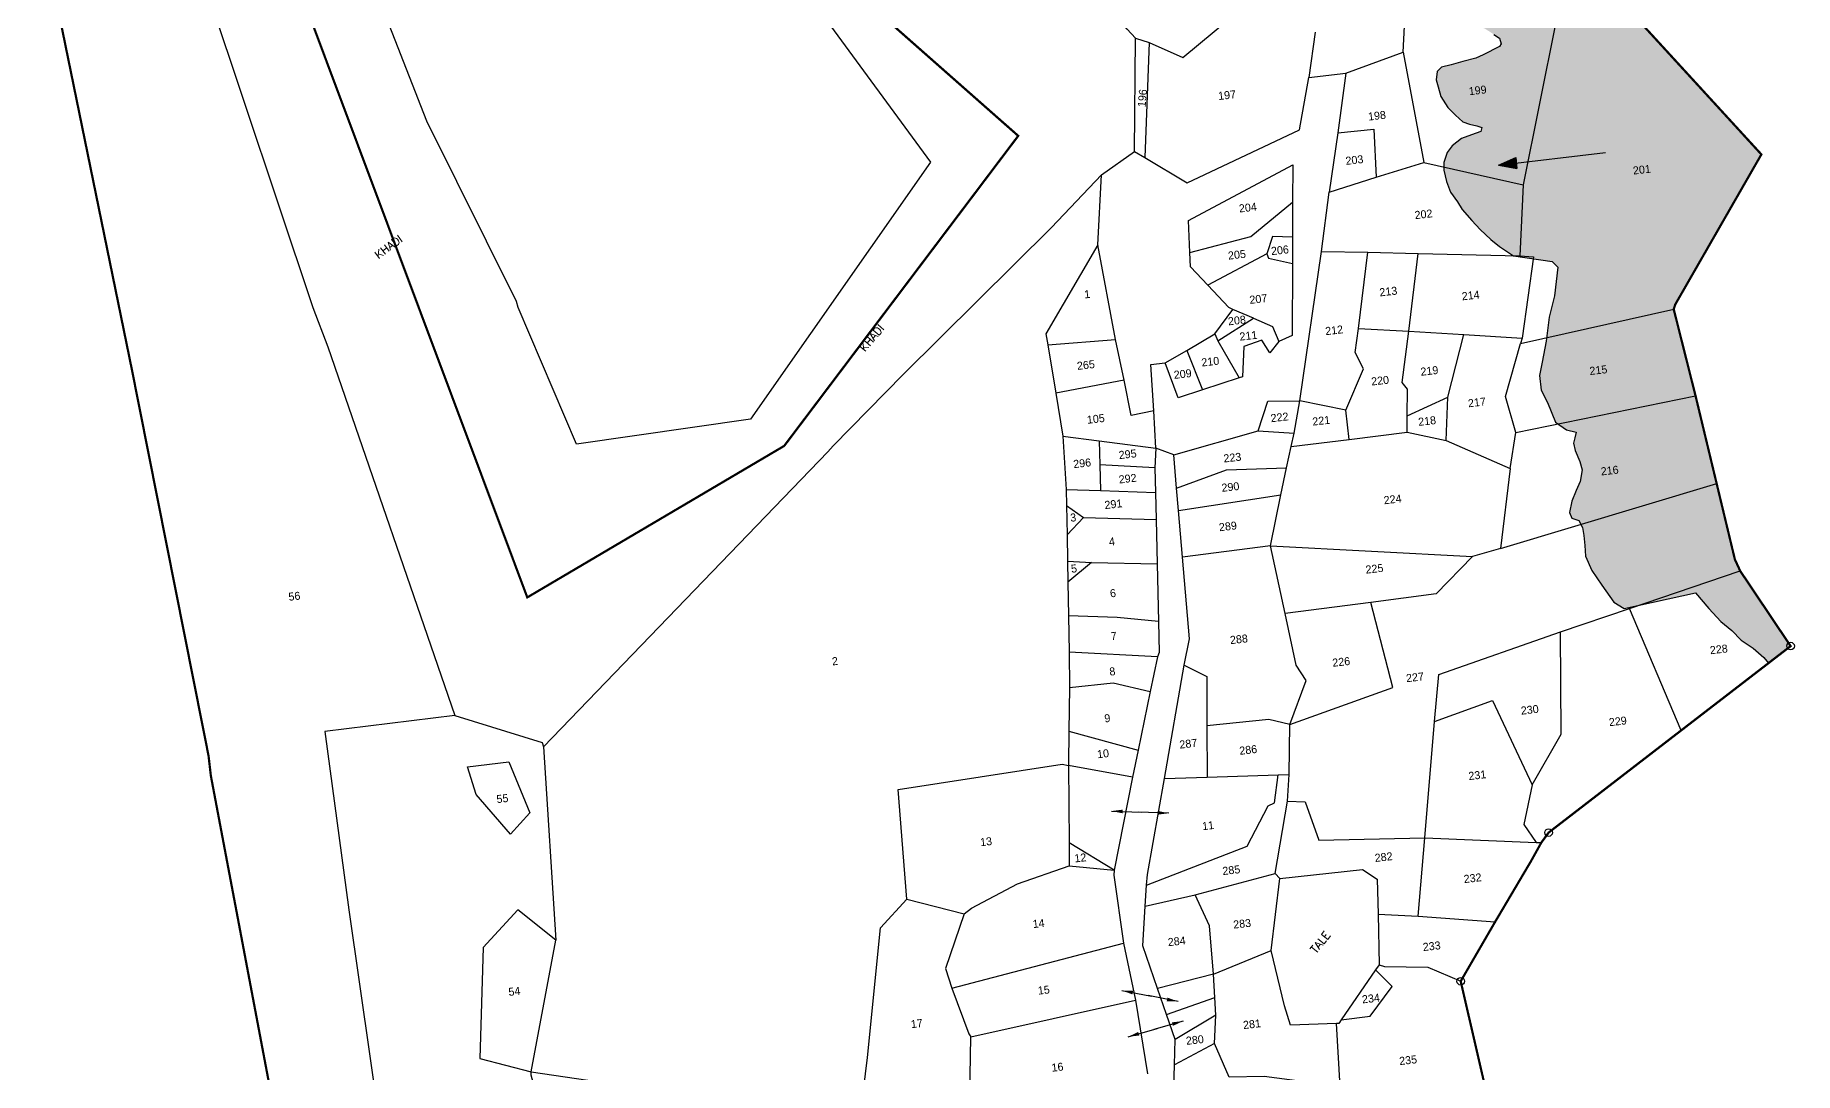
# Model space of a CAD drawing. Header units: metres. Extents: x 288003 to 289095, y 1998718 to 2001191.
# Drawn here: x 288053 to 289052, y 1999406 to 1999995 of the extents above; entities that cross this region are included whole.
import ezdxf
from ezdxf.enums import TextEntityAlignment as Align

# ---------------------------------------------------------------- set-up
doc = ezdxf.new("R2010")
doc.units = ezdxf.units.M
doc.header["$MEASUREMENT"] = 0
doc.linetypes.add('DASHDOT', pattern=[1, 0.5, -0.25, 0, -0.25])
for name, color, linetype in [('OFF', 1, 'Continuous'), ('POLY_HATCH', 12, 'Continuous'), ('POLY_PARCEL', 6, 'Continuous'), ('POLY_ROAD', 30, 'Continuous'), ('POLY_WATER', 4, 'Continuous'), ('SYM_ARROW', 1, 'Continuous'), ('SYM_STONE', 1, 'Continuous'), ('TEXT_MAPIN', 7, 'Continuous'), ('TEXT_PARCEL', 7, 'Continuous'), ('V_BOUND_LINE', 7, 'Continuous'), ('V_BOUND_STREAM_LINE', 7, 'DASHDOT')]:
    doc.layers.add(name, color=color, linetype=linetype)
doc.styles.get("Standard").update_dxf_attribs({"font": 'simplex.shx'})
doc.styles.add('TEXT_MAP', font='')
doc.styles.get('TEXT_MAP').set_extended_font_data('Kruti Dev 050')
doc.dimstyles.get("Standard").update_dxf_attribs({"dimtxt": 0.18, "dimasz": 0.18, "dimexe": 0.18, "dimexo": 0.0625, "dimgap": 0.09, "dimtad": 0, "dimtih": 1, "dimtoh": 1, "dimdec": 4, "dimzin": 0, "dimdsep": 46, "dimtxsty": 'Standard', "dimcen": 0.09, "dimadec": 0, "dimazin": 0, "dimtfac": 1, "dimtdec": 4, "dimtofl": 0, "dimtmove": 0, "dimatfit": 3, "dimfxl": 1, "dimtolj": 1, "dimtzin": 0, "dimarcsym": 0})
pattern_1 = [(6.39302, (287544.376, 1998327.5496), (2.78166, 3.483655), [3.15226, -3.15226]), (96.39302, (287547.5086, 1998327.9006), (-3.483655, 2.78166), [3.15226, -3.15226])]

# ---------------------------------------------------------------- blocks, each defined once
blk = doc.blocks.new('STONE')
blk.add_circle((0, 0), 0.851)
blk = doc.blocks.new('ARROWASPECT')
h = blk.add_hatch(color=256)
h.paths.add_polyline_path([(2.85, -2.85), (3.72, -1.98), (0, 0)])
h.paths.add_polyline_path([(0, 0), (1.98, -3.72), (2.85, -2.85)])
for points in [[(0, 0), (17.15, -17.15)], [(0, 0), (1.98, -3.72)], [(0, 0), (3.72, -1.98)], [(3.72, -1.98), (1.98, -3.72)]]:
    blk.add_lwpolyline(points)
blk = doc.blocks.new('TEXTDOUBLEARROW')
for points in [[(-6.63, 0.01), (0.2, 0.01)], [(6.25, 0.01), (-0.58, 0.01)]]:
    blk.add_leader(points, dimstyle='Standard', override={"dimtxt": 2.5, "dimasz": 2.5, "dimexe": 1.25, "dimexo": 0.625, "dimgap": 0.625, "dimtad": 1, "dimtih": 0, "dimtoh": 0, "dimzin": 8, "dimcen": 2.5, "dimtofl": 1})

msp = doc.modelspace()

# ---------------------------------------------------------------- hatches: boundary and pattern name
at = {"layer": 'POLY_HATCH'}
h = msp.add_hatch(dxfattribs=at)
h.set_pattern_fill('ZIGZAG', color=256, scale=25.218079, angle=6.39302, style=0)
h.set_pattern_definition(pattern_1)
h.paths.add_polyline_path([(288961.11, 2000005.82), (288913.74, 2000056.47), (288862.17, 2000149.48), (288865.04, 2000137.81), (288866.03, 2000131.38), (288867.05, 2000122.23), (288866.94, 2000113.5), (288864.68, 2000104.52), (288860.13, 2000098.84), (288856.75, 2000094.92), (288853.38, 2000091), (288851.71, 2000086.45), (288852.19, 2000079.69), (288853.28, 2000070), (288855.5, 2000059.89), (288855.3, 2000049.52), (288856.48, 2000036.57), (288856.57, 2000033.31), (288856.79, 2000024.07), (288856.85, 2000018.62), (288857.6, 2000011.89), (288859.34, 2000008.55), (288862.65, 2000005.71), (288866.79, 2000002.91), (288875.95, 1999999.03), (288880.95, 1999995.77), (288884.18, 1999993.68), (288885.32, 1999989.66), (288874.88, 1999984.19), (288870.72, 1999982.36), (288863.31, 1999980.44), (288856.69, 1999978.61), (288851.13, 1999977.17), (288848.68, 1999974.72), (288848.11, 1999970.02), (288849.37, 1999966.07), (288850.81, 1999960.51), (288854.77, 1999954.41), (288859.08, 1999949.99), (288863.33, 1999946.11), (288867.02, 1999944.89), (288871.21, 1999943.99), (288874.05, 1999942.95), (288873.48, 1999940.7), (288868.25, 1999938.76), (288862.48, 1999936.75), (288857.21, 1999932.61), (288854.37, 1999928.75), (288852.55, 1999923.1), (288852.5, 1999918.73), (288854.03, 1999912.36), (288856.34, 1999906.35), (288860.23, 1999900.8), (288861.94, 1999898.02), (289012.03, 1999891.76), (289032.65, 1999927.7)])
h = msp.add_hatch(dxfattribs=at)
h.set_pattern_fill('ZIGZAG', color=256, scale=25.218079, angle=6.39302, style=0)
h.set_pattern_definition(pattern_1)
h.paths.add_polyline_path([(289007.29, 1999740.84), (288995.33, 1999790.61), (288982.92, 1999839.88), (288983.77, 1999842.49), (289012.03, 1999891.76), (288861.94, 1999898.02), (288862.9, 1999896.46), (288868.5, 1999890.28), (288873.17, 1999885.08), (288879.25, 1999879.49), (288884.07, 1999875.4), (288892.02, 1999870.12), (288913.93, 1999866.85), (288917.28, 1999863.68), (288916.27, 1999855.66), (288915.29, 1999847.38), (288912.28, 1999835.32), (288910.53, 1999821.77), (288908.32, 1999809.81), (288906.71, 1999802.27), (288907.65, 1999793.93), (288911.42, 1999786.99), (288915.95, 1999775.78), (288922.18, 1999771.3), (288927.51, 1999769.99), (288926.76, 1999766.91), (288926.02, 1999763.83), (288927.04, 1999759.58), (288929.63, 1999753.45), (288930.98, 1999748.7), (288929.82, 1999742.03), (288927.67, 1999736.88), (288925.08, 1999730.87), (288923.88, 1999724.47), (288925.05, 1999721.33), (288929.03, 1999719.87), (288931.1, 1999716.01), (288931.88, 1999711.46), (288932.52, 1999705.81), (288932.94, 1999699.59), (288936.57, 1999691.55), (288942.14, 1999683.18), (288948.94, 1999673.59), (288954.81, 1999669.89), (288995.31, 1999678.88), (289002.86, 1999669.92), (289009.69, 1999662.51), (289015.97, 1999657.49), (289021.21, 1999652.08), (289028.01, 1999647.39), (289034.06, 1999642.07), (289036.6, 1999638.89), (289049.24, 1999648.64), (289020.64, 1999691.3), (289017.63, 1999697.82)])

# ---------------------------------------------------------------- linework, layer by layer
at = {"layer": 'OFF'}
msp.add_lwpolyline([(288699.31, 1999757.2), (288689.2, 1999761.07)], dxfattribs=at)
at = {"layer": 'POLY_HATCH'}
msp.add_lwpolyline([(288880.95, 1999995.77), (288884.18, 1999993.68), (288885.08, 1999990.51), (288884.15, 1999989.05), (288874.88, 1999984.19), (288870.72, 1999982.36), (288863.31, 1999980.44), (288856.69, 1999978.61), (288851.13, 1999977.17), (288848.68, 1999974.72), (288848.11, 1999970.02), (288849.37, 1999966.07), (288850.81, 1999960.51), (288854.77, 1999954.41), (288859.08, 1999949.99), (288863.33, 1999946.11), (288867.02, 1999944.89), (288871.21, 1999943.99), (288874.05, 1999942.95), (288873.48, 1999940.7), (288868.25, 1999938.76), (288862.48, 1999936.75), (288857.21, 1999932.61), (288854.37, 1999928.75), (288852.55, 1999923.1), (288852.5, 1999918.73), (288854.03, 1999912.36), (288856.34, 1999906.35), (288860.23, 1999900.8), (288862.9, 1999896.46), (288868.5, 1999890.28), (288873.17, 1999885.08), (288879.25, 1999879.49), (288884.07, 1999875.4), (288892.02, 1999870.12), (288913.93, 1999866.85), (288917.28, 1999863.68), (288916.27, 1999855.66), (288915.29, 1999847.38), (288912.28, 1999835.32), (288910.53, 1999821.77), (288908.32, 1999809.81), (288906.71, 1999802.27), (288907.65, 1999793.93), (288911.42, 1999786.99), (288915.95, 1999775.78), (288922.18, 1999771.3), (288927.51, 1999769.99), (288926.76, 1999766.91), (288926.02, 1999763.83), (288927.04, 1999759.58), (288929.63, 1999753.45), (288930.98, 1999748.7), (288929.82, 1999742.03), (288927.67, 1999736.88), (288925.08, 1999730.87), (288923.88, 1999724.47), (288925.05, 1999721.33), (288929.03, 1999719.87), (288931.1, 1999716.01), (288931.88, 1999711.46), (288932.52, 1999705.81), (288932.94, 1999699.59), (288936.57, 1999691.55), (288942.14, 1999683.18), (288948.94, 1999673.59), (288954.81, 1999669.89), (288995.31, 1999678.88), (289002.86, 1999669.92), (289009.69, 1999662.51), (289015.97, 1999657.49), (289021.21, 1999652.08), (289028.01, 1999647.39), (289034.06, 1999642.07), (289036.6, 1999638.89), (289049.24, 1999648.64), (289020.64, 1999691.3), (289017.63, 1999697.82), (289007.29, 1999740.84), (288995.33, 1999790.61), (288982.92, 1999839.88), (288983.77, 1999842.49), (289032.65, 1999927.7), (288961.11, 2000005.82)], dxfattribs=at)
at = {"layer": 'POLY_PARCEL'}
for points in [[(288829.37, 1999985.75), (288831, 2000015.35)], [(288685.41, 1999991.23), (288704.47, 1999982.67), (288731.22, 2000004.8)], [(288916.06, 2000002.7), (288897.49, 1999910.47)], [(288677.61, 1999993.72), (288685.41, 1999991.23)], [(288779.62, 1999997.06), (288775.92, 1999971.3)], [(288685.41, 1999991.23), (288682.9, 1999925.89)], [(288796.93, 1999973.73), (288829.37, 1999985.75)], [(288829.37, 1999985.75), (288841.2, 1999923.13)], [(288775.92, 1999971.3), (288796.93, 1999973.73)], [(288796.93, 1999973.73), (288792.49, 1999940.03)], [(288682.9, 1999925.89), (288706.89, 1999911.53), (288770.6, 1999941.7), (288775.92, 1999971.3)], [(288792.49, 1999940.03), (288787.39, 1999906.23)], [(288792.49, 1999940.03), (288812.91, 1999941.95), (288814.18, 1999914.85)], [(288677.02, 1999929.4), (288682.9, 1999925.89)], [(288814.18, 1999914.85), (288841.2, 1999923.13)], [(288841.2, 1999923.13), (288897.49, 1999910.47)], [(288656.29, 1999876.31), (288658.36, 1999916.05)], [(288708.49, 1999872.11), (288707.7, 1999890.11), (288766.86, 1999921.85), (288766.77, 1999900.66)], [(288787.39, 1999906.23), (288814.18, 1999914.85)], [(288783.07, 1999872.63), (288787.39, 1999906.23)], [(288897.49, 1999910.47), (288895.63, 1999870.15)], [(288708.49, 1999872.11), (288743.02, 1999881.08), (288766.77, 1999900.66)], [(288766.77, 1999900.66), (288766.69, 1999880.65)], [(288656.29, 1999876.31), (288626.81, 1999825.92), (288627.83, 1999819.7)], [(288666.21, 1999822.62), (288656.29, 1999876.31)], [(288766.69, 1999880.65), (288755.29, 1999881.17), (288752.05, 1999871.35)], [(288766.69, 1999880.65), (288766.63, 1999865.72)], [(288770.77, 1999787.9), (288783.07, 1999872.63)], [(288783.07, 1999872.63), (288809.44, 1999872.23)], [(288718.69, 1999853.44), (288708.85, 1999863.89), (288708.49, 1999872.11)], [(288752.05, 1999871.35), (288718.69, 1999853.44)], [(288752.05, 1999871.35), (288753.09, 1999868.91), (288766.63, 1999865.72)], [(288766.63, 1999865.72), (288766.46, 1999824.89), (288758.91, 1999821.48)], [(288804.14, 1999828.99), (288809.44, 1999872.23)], [(288809.44, 1999872.23), (288838, 1999871.54)], [(288832.59, 1999827.31), (288838, 1999871.54)], [(288838, 1999871.54), (288895.63, 1999870.15)], [(288895.63, 1999870.15), (288903.4, 1999869.52), (288896.94, 1999823.49)], [(288732.79, 1999839.73), (288730.63, 1999840.76), (288718.69, 1999853.44)], [(288722.58, 1999825.8), (288732.79, 1999839.73)], [(288724.32, 1999821.96), (288744.64, 1999834.72)], [(288744.64, 1999834.72), (288732.79, 1999839.73)], [(288744.64, 1999834.72), (288755.39, 1999830.04), (288758.91, 1999821.48)], [(288895.97, 1999820.38), (288982.92, 1999839.88)], [(288706.67, 1999816.48), (288722.58, 1999825.8)], [(288722.58, 1999825.8), (288724.32, 1999821.96)], [(288796.96, 1999782.63), (288806.9, 1999806.06), (288802.3, 1999815.29), (288804.14, 1999828.99)], [(288804.14, 1999828.99), (288832.59, 1999827.31)], [(288831.65, 1999779.4), (288831.84, 1999794.42), (288828.97, 1999798.22), (288832.59, 1999827.31)], [(288832.59, 1999827.31), (288863.8, 1999825.46)], [(288854.86, 1999789.87), (288863.8, 1999825.46)], [(288863.8, 1999825.46), (288896.94, 1999823.49)], [(288896.94, 1999823.49), (288895.97, 1999820.38)], [(288627.83, 1999819.7), (288666.21, 1999822.62)], [(288627.83, 1999819.7), (288632.34, 1999792.17)], [(288671.27, 1999799.53), (288666.21, 1999822.62)], [(288694.49, 1999809.35), (288706.67, 1999816.48)], [(288706.67, 1999816.48), (288715.59, 1999794.04)], [(288724.32, 1999821.96), (288736.36, 1999800.87)], [(288758.91, 1999821.48), (288753.75, 1999815.02), (288749.36, 1999822.2), (288739.01, 1999818.74), (288738.38, 1999801.54), (288736.36, 1999800.87)], [(288893.38, 1999769.88), (288887.51, 1999790.32), (288895.97, 1999820.38)], [(288688.04, 1999782.08), (288686.41, 1999808.45), (288694.49, 1999809.35)], [(288715.59, 1999794.04), (288701.86, 1999789.52), (288694.49, 1999809.35)], [(288671.27, 1999799.53), (288632.34, 1999792.17)], [(288688.04, 1999782.08), (288675.15, 1999779.6), (288671.27, 1999799.53)], [(288736.36, 1999800.87), (288715.59, 1999794.04)], [(288632.34, 1999792.17), (288636.35, 1999767.72)], [(288747.16, 1999770.87), (288752.71, 1999787.6), (288770.77, 1999787.9)], [(288767.58, 1999769.54), (288770.77, 1999787.9)], [(288796.96, 1999782.63), (288770.77, 1999787.9)], [(288831.65, 1999779.4), (288854.86, 1999789.87)], [(288853.83, 1999765.35), (288854.86, 1999789.87)], [(288893.38, 1999769.88), (288995.33, 1999790.61)], [(288689.2, 1999761.07), (288688.04, 1999782.08)], [(288798.83, 1999765.95), (288796.96, 1999782.63)], [(288831.73, 1999770), (288831.65, 1999779.4)], [(288636.35, 1999767.72), (288656.93, 1999765.13)], [(288636.35, 1999767.72), (288638.36, 1999737.54)], [(288656.93, 1999765.13), (288689.2, 1999761.07)], [(288656.93, 1999765.13), (288657.35, 1999751.46)], [(288699.31, 1999757.2), (288747.16, 1999770.87)], [(288747.16, 1999770.87), (288767.58, 1999769.54)], [(288765.94, 1999761.91), (288767.58, 1999769.54)], [(288765.94, 1999761.91), (288798.83, 1999765.95)], [(288798.83, 1999765.95), (288831.73, 1999770)], [(288831.73, 1999770), (288853.83, 1999765.35)], [(288853.83, 1999765.35), (288890.13, 1999749.36)], [(288890.13, 1999749.36), (288893.38, 1999769.88)], [(288763.35, 1999749.83), (288765.94, 1999761.91)], [(288657.35, 1999751.46), (288657.79, 1999736.89)], [(288688.6, 1999749.79), (288657.35, 1999751.46)], [(288700.93, 1999738.32), (288729.18, 1999748.65), (288763.35, 1999749.83)], [(288760.06, 1999734.47), (288763.35, 1999749.83)], [(288890.13, 1999749.36), (288884.58, 1999704.03)], [(288638.36, 1999737.54), (288657.79, 1999736.89)], [(288638.36, 1999737.54), (288638.52, 1999728.38)], [(288657.79, 1999736.89), (288688.93, 1999735.84)], [(288702.01, 1999725.66), (288760.06, 1999734.47)], [(288754.11, 1999705.49), (288760.06, 1999734.47)], [(288884.58, 1999704.03), (289007.29, 1999740.84)], [(288638.52, 1999728.38), (288648.1, 1999721.56)], [(288638.52, 1999728.38), (288638.79, 1999711.8)], [(288648.1, 1999721.56), (288638.79, 1999711.8)], [(288648.1, 1999721.56), (288689.3, 1999720.45)], [(288638.79, 1999711.8), (288639.05, 1999696.8)], [(288754.11, 1999705.49), (288704.28, 1999699.09)], [(288754.11, 1999705.49), (288868.82, 1999699.49)], [(288762.47, 1999667.07), (288754.11, 1999705.49)], [(288884.58, 1999704.03), (288868.82, 1999699.49)], [(288639.05, 1999696.8), (288652.61, 1999696.05)], [(288639.05, 1999696.8), (288639.25, 1999684.83)], [(288652.61, 1999696.05), (288639.25, 1999684.83)], [(288652.61, 1999696.05), (288689.91, 1999695.25)], [(288868.82, 1999699.49), (288848.17, 1999678.26), (288811.11, 1999673.42)], [(288639.25, 1999684.83), (288639.56, 1999665.82)], [(288957.83, 1999669.95), (289020.64, 1999691.3)], [(288811.11, 1999673.42), (288762.47, 1999667.07)], [(288765.09, 1999604.17), (288823.68, 1999625.06), (288811.11, 1999673.42)], [(288690.69, 1999662.62), (288667.28, 1999664.96), (288639.56, 1999665.82)], [(288639.56, 1999665.82), (288639.91, 1999645.19)], [(288765.09, 1999604.17), (288774.48, 1999629.16), (288768.81, 1999637.9), (288762.47, 1999667.07)], [(288918.71, 1999656.65), (288957.83, 1999669.95)], [(288987.09, 1999600.73), (288957.83, 1999669.95)], [(288847.3, 1999605.87), (288849.77, 1999632.56), (288918.71, 1999656.65)], [(288902.6, 1999569.93), (288919.09, 1999598.63), (288918.71, 1999656.65)], [(288690.01, 1999642.59), (288639.91, 1999645.19)], [(288639.91, 1999645.19), (288640.25, 1999625.1)], [(288705.28, 1999637.9), (288718.02, 1999631.37), (288718.11, 1999603.39)], [(288640.25, 1999625.1), (288639.89, 1999600.42)], [(288640.25, 1999625.1), (288664.87, 1999627.72), (288685.96, 1999622.88)], [(288847.3, 1999605.87), (288880.1, 1999617.79), (288902.6, 1999569.93)], [(288291.59, 1999609.24), (288217.71, 1999600.12), (288231.41, 1999498.9), (288273.48, 1999204.94), (288302.23, 1999179.42), (288333.93, 1999172.49)], [(288765.09, 1999604.17), (288753.25, 1999606.94), (288718.11, 1999603.39)], [(288718.11, 1999603.39), (288718.21, 1999574.25)], [(288764.7, 1999575.82), (288765.09, 1999604.17)], [(288841.66, 1999539.78), (288847.3, 1999605.87)], [(288639.89, 1999600.42), (288639.62, 1999581.62), (288639.63, 1999580.84)], [(288639.89, 1999600.42), (288679.13, 1999589.66)], [(288341.88, 1999591.37), (288348.89, 1999481.73)], [(288298.7, 1999580.04), (288322.23, 1999582.97), (288334.02, 1999553.97), (288323.01, 1999541.84), (288303.69, 1999564.41), (288298.7, 1999580.04)], [(288547.95, 1999505.05), (288543.07, 1999567.31), (288636.04, 1999581.56), (288639.63, 1999580.84)], [(288675.97, 1999574.29), (288639.63, 1999580.84)], [(288639.63, 1999580.84), (288639.96, 1999536.89)], [(288683.77, 1999512.99), (288741.05, 1999535.1), (288752.82, 1999557.9), (288756.47, 1999559.59), (288758.61, 1999575.61)], [(288694, 1999573.43), (288718.21, 1999574.25)], [(288718.21, 1999574.25), (288758.61, 1999575.61)], [(288758.61, 1999575.61), (288764.7, 1999575.82)], [(288763.79, 1999560.53), (288764.7, 1999575.82)], [(288902.6, 1999569.93), (288897.96, 1999547.42), (288904.87, 1999537.19)], [(288756.92, 1999519.64), (288763.79, 1999560.53)], [(288763.79, 1999560.53), (288773.86, 1999560.31), (288781.69, 1999538.43), (288841.66, 1999539.78)], [(288665.51, 1999521.4), (288639.96, 1999536.89)], [(288639.96, 1999536.89), (288640.06, 1999523.88)], [(288837.94, 1999495.37), (288841.66, 1999539.78)], [(288841.66, 1999539.78), (288904.87, 1999537.19)], [(288904.87, 1999537.19), (288907.8, 1999537.07)], [(288580.44, 1999496.72), (288584.51, 1999499.82), (288610.65, 1999513.64), (288640.06, 1999523.88)], [(288640.06, 1999523.88), (288665.51, 1999521.4)], [(288711.39, 1999507.48), (288756.92, 1999519.64)], [(288759.43, 1999516.7), (288756.92, 1999519.64)], [(288521.33, 1999379.47), (288525.63, 1999415.1), (288533, 1999488.66), (288547.95, 1999505.05)], [(288547.95, 1999505.05), (288580.44, 1999496.72)], [(288683.11, 1999501.09), (288711.39, 1999507.48)], [(288721.82, 1999462.47), (288719.53, 1999489.83), (288711.39, 1999507.48)], [(288348.89, 1999481.73), (288327.22, 1999499.03), (288307.53, 1999477.52), (288305.74, 1999414.6), (288334.88, 1999406.97)], [(288580.44, 1999496.72), (288569.79, 1999465.6), (288573.39, 1999454.52)], [(288815.26, 1999496.47), (288837.94, 1999495.37)], [(288837.94, 1999495.37), (288881.65, 1999492.17)], [(288334.88, 1999406.97), (288348.89, 1999481.73)], [(288573.39, 1999454.52), (288670.83, 1999480.07)], [(288721.82, 1999462.47), (288754.52, 1999475.79)], [(288794.3, 1999436.55), (288810.71, 1999438.68), (288823.17, 1999455.42), (288813.76, 1999464.83)], [(288815.79, 1999467.78), (288818.83, 1999466.69), (288843.43, 1999466.38), (288862.09, 1999458.41)], [(288573.39, 1999454.52), (288583.08, 1999428.52), (288584.15, 1999426.87)], [(288721.82, 1999462.47), (288690.11, 1999454.37)], [(288722.58, 1999449.2), (288721.82, 1999462.47)], [(288584.15, 1999426.87), (288677.69, 1999447.75)], [(288695.16, 1999439.61), (288722.58, 1999449.2)], [(288723.16, 1999439.1), (288722.58, 1999449.2)], [(288723.16, 1999439.1), (288700.05, 1999425.32)], [(288722.39, 1999423.15), (288723.16, 1999439.1)], [(288793.7, 1999398.67), (288791.58, 1999434.43)], [(288583.26, 1999371.71), (288584.15, 1999426.87)], [(288722.39, 1999423.15), (288699.67, 1999411)], [(288793.7, 1999398.67), (288750.6, 1999404.32), (288730.69, 1999403.88), (288722.39, 1999423.15)], [(288353.56, 1999336.95), (288334.76, 1999405.11), (288334.88, 1999406.97)], [(288334.88, 1999406.97), (288521.33, 1999379.47)]]:
    msp.add_lwpolyline(points, dxfattribs=at)
at = {"layer": 'POLY_ROAD'}
for points in [[(288689.2, 1999761.07), (288688.6, 1999749.79)], [(288700.93, 1999738.32), (288699.31, 1999757.2)], [(288688.6, 1999749.79), (288688.93, 1999735.84)], [(288688.93, 1999735.84), (288689.3, 1999720.45)], [(288702.01, 1999725.66), (288700.93, 1999738.32)], [(288704.28, 1999699.09), (288702.01, 1999725.66)], [(288689.3, 1999720.45), (288689.91, 1999695.25)], [(288689.91, 1999695.25), (288690.69, 1999662.62)], [(288705.28, 1999637.9), (288708.26, 1999652.68), (288704.28, 1999699.09)], [(288690.69, 1999662.62), (288691.12, 1999645.02), (288690.01, 1999642.59)], [(288690.01, 1999642.59), (288685.96, 1999622.88)], [(288694, 1999573.43), (288705.28, 1999637.9)], [(288685.96, 1999622.88), (288679.13, 1999589.66)], [(288679.13, 1999589.66), (288675.97, 1999574.29)], [(288675.97, 1999574.29), (288665.51, 1999521.4)], [(288683.77, 1999512.99), (288684.49, 1999519), (288694, 1999573.43)], [(288665.51, 1999521.4), (288665.36, 1999518.62), (288670.83, 1999480.07)], [(288683.11, 1999501.09), (288683.77, 1999512.99)], [(288690.11, 1999454.37), (288681.87, 1999478.45), (288683.11, 1999501.09)], [(288670.83, 1999480.07), (288677.69, 1999447.75)], [(288695.16, 1999439.61), (288690.11, 1999454.37)], [(288677.69, 1999447.75), (288684.45, 1999405.88)], [(288700.05, 1999425.32), (288695.16, 1999439.61)], [(288699.67, 1999411), (288700.05, 1999425.32)], [(288698.42, 1999363.75), (288699.67, 1999411)]]:
    msp.add_lwpolyline(points, dxfattribs=at)
at = {"layer": 'POLY_WATER'}
for points in [[(288053.48, 2000323.23), (288081.68, 2000237.16), (288152.2, 2000016.87), (288210.91, 1999840.91), (288219.44, 1999818.43), (288291.59, 1999609.24)], [(288500.45, 2000006.4), (288561.34, 1999923.28), (288459.2, 1999777.53), (288360.46, 1999763.34), (288327.42, 1999840.75), (288326.56, 1999844.2), (288275.61, 1999946.51), (288226.46, 2000072.58)], [(288677.61, 1999993.72), (288672.82, 1999998.74), (288607.11, 2000076.88)], [(288677.02, 1999929.4), (288677.61, 1999993.72)], [(288658.36, 1999916.05), (288677.02, 1999929.4)], [(288341.88, 1999591.37), (288503.11, 1999758.92), (288506.05, 1999762.36), (288545.79, 1999802.82), (288630.04, 1999886.19), (288658.36, 1999916.05)], [(288291.59, 1999609.24), (288341.04, 1999594), (288341.88, 1999591.37)], [(288754.52, 1999475.79), (288759.43, 1999516.7)], [(288759.43, 1999516.7), (288806.33, 1999521.81), (288814.73, 1999516.38), (288815.26, 1999496.47)], [(288815.26, 1999496.47), (288815.79, 1999467.78)], [(288791.58, 1999434.43), (288765.51, 1999433.39), (288762.14, 1999444.49), (288754.52, 1999475.79)], [(288813.76, 1999464.83), (288794.3, 1999436.55)], [(288815.79, 1999467.78), (288813.76, 1999464.83)], [(288794.3, 1999436.55), (288792.88, 1999434.48), (288791.58, 1999434.43)]]:
    msp.add_lwpolyline(points, dxfattribs=at)
at = {"layer": 'V_BOUND_LINE', "const_width": 1.26}
for points in [[(288108.23, 1999806.02), (288063.84, 2000022.78)], [(288961.11, 2000005.82), (289032.65, 1999927.7), (288983.77, 1999842.49), (288982.92, 1999839.88)], [(288982.92, 1999839.88), (288995.33, 1999790.61)], [(288264.86, 1999010.22), (288244.57, 1999110.11), (288207.68, 1999286.52), (288153.12, 1999575.01), (288151.81, 1999586.38), (288108.23, 1999806.02)], [(288995.33, 1999790.61), (289007.29, 1999740.84)], [(289007.29, 1999740.84), (289017.63, 1999697.82), (289020.64, 1999691.3)], [(289020.64, 1999691.3), (289049.24, 1999648.64), (288987.09, 1999600.73)], [(288987.09, 1999600.73), (288911.97, 1999542.79), (288907.8, 1999537.07)], [(288907.8, 1999537.07), (288902.05, 1999526.7), (288881.65, 1999492.17)], [(288881.65, 1999492.17), (288862.09, 1999458.41)], [(288862.09, 1999458.41), (288875.88, 1999398.73)]]:
    msp.add_lwpolyline(points, dxfattribs=at)
at = {"layer": 'V_BOUND_STREAM_LINE', "ltscale": 10, "const_width": 1.26, "flags": 128}
msp.add_lwpolyline([(288091.37, 2000320.85), (288332.62, 1999676.28), (288478.36, 1999762.27), (288611.1, 1999938.24), (288503.14, 2000033.54), (288454.59, 2000155.81), (288384.6, 2000197.31), (288358.78, 2000388.89), (288210.1, 2000458.64), (288286.93, 2000615.28), (288398.59, 2000668.43), (288411.96, 2000691.7), (288297.44, 2000806.58), (288310.13, 2000874.76), (288388.04, 2000892.2), (288278.12, 2001006.94), (288296.71, 2001061.27), (288374.58, 2001130.95), (288454.8, 2001103.98), (288488.99, 2001114.12), (288465.69, 2001164.47), (288481.26, 2001188.88)], dxfattribs=at)

# ---------------------------------------------------------------- block references
at = {"layer": 'SYM_ARROW'}
for name, p, xscale, yscale, zscale, rotation in [('ARROWASPECT', (288883.56, 1999921.6), 2.521807867363098, 2.521807867363098, 2.521807867363098, 51.7392661346088), ('TEXTDOUBLEARROW', (288680.79, 1999554.34), 2.521807867363098, 2.521807867363098, 2.521807867363098, 357.8147899442043), ('TEXTDOUBLEARROW', (288686.27, 1999449.92), 2.521807867363099, 2.521807867363099, 2.521807867363099, 348.8525292323921), ('TEXTDOUBLEARROW', (288689.47, 1999431.45), 2.521807867363099, 2.521807867363099, 2.521807867363099, 15.93578662629513)]:
    msp.add_blockref(name, p, dxfattribs=dict(at, xscale=xscale, yscale=yscale, zscale=zscale, rotation=rotation))
at = {"layer": 'SYM_STONE', "xscale": 2.521807867363099, "yscale": 2.521807867363099, "zscale": 2.521807867363099, "rotation": 6.393019831615342}
for p in [(289049.24, 1999648.64), (288911.97, 1999542.79), (288862.09, 1999458.41)]:
    msp.add_blockref('STONE', p, dxfattribs=at)

# ---------------------------------------------------------------- texts
at = {"layer": 'TEXT_MAPIN'}
for s, rotation, p in [('KHADI', 36.55337, (288248.23, 1999868.2)), ('KHADI', 50.09441, (288524.14, 1999815.36)), ('TALE', 51.54787, (288780, 1999473.79))]:
    msp.add_text(s, height=4.539, rotation=rotation, dxfattribs=at).set_placement(p)
at = {"layer": 'TEXT_PARCEL', "style": 'TEXT_MAP'}
for s, height, rotation, p in [('196', 4.539, 85.07721, (288681.51, 1999959.65)), ('197', 4.539, 6.39302, (288729.56, 1999961.38)), ('199', 4.539, 6.39302, (288871.7, 1999964.1)), ('198', 4.539, 6.39302, (288814.59, 1999949.71)), ('203', 4.539, 6.39302, (288801.81, 1999924.56)), ('201', 4.539, 6.39302, (288964.86, 1999919.08)), ('204', 4.539, 6.39302, (288741.33, 1999897.53)), ('202', 4.539, 6.39302, (288840.99, 1999893.75)), ('205', 4.539, 6.39302, (288735.16, 1999870.79)), ('206', 4.539, 6.39302, (288759.55, 1999873.34)), ('213', 4.539, 6.39302, (288821.03, 1999849.92)), ('1', 4.54, 6.39302, (288650.23, 1999848.4)), ('207', 4.539, 6.39302, (288747.3, 1999845.66)), ('214', 4.539, 6.39302, (288867.75, 1999847.72)), ('208', 4.539, 6.39302, (288735.14, 1999833.5)), ('211', 4.539, 6.39302, (288741.66, 1999824.85)), ('212', 4.539, 6.39302, (288790.28, 1999827.95)), ('210', 4.539, 6.39302, (288720.04, 1999810.12)), ('265', 4.539, 6.39302, (288649.49, 1999808.2)), ('209', 4.539, 6.39302, (288704.39, 1999803.1)), ('219', 4.539, 6.39302, (288844.32, 1999804.87)), ('215', 4.539, 6.39302, (288940.18, 1999805.3)), ('220', 4.539, 6.39302, (288816.36, 1999799.34)), ('217', 4.539, 6.39302, (288871.29, 1999787.02)), ('105', 4.539, 6.39302, (288655.1, 1999777.61)), ('222', 4.539, 6.39302, (288759.34, 1999778.54)), ('221', 4.539, 6.39302, (288782.99, 1999776.62)), ('218', 4.539, 6.39302, (288843.02, 1999776.42)), ('296', 4.539, 6.39302, (288647.36, 1999752.44)), ('295', 4.539, 6.39302, (288673.16, 1999757.56)), ('223', 4.539, 6.39302, (288732.57, 1999755.64)), ('292', 4.539, 6.39302, (288673.17, 1999743.71)), ('216', 4.539, 6.39302, (288946.59, 1999748.29)), ('290', 4.539, 6.39302, (288731.46, 1999738.99)), ('224', 4.539, 6.39302, (288823.47, 1999731.98)), ('3', 4.54, 6.39302, (288642.26, 1999721.64)), ('291', 4.539, 6.39302, (288665.08, 1999729.21)), ('289', 4.539, 6.39302, (288730.03, 1999716.63)), ('4', 4.54, 6.39302, (288664.22, 1999707.97)), ('5', 4.54, 6.39302, (288642.73, 1999692.64)), ('225', 4.539, 6.39302, (288813.16, 1999692.55)), ('56', 4.539, 6.39302, (288200.5, 1999676.96)), ('6', 4.54, 6.39302, (288664.82, 1999678.69)), ('7', 4.54, 6.39302, (288665.31, 1999654.35)), ('288', 4.539, 6.39302, (288736.26, 1999652.54)), ('228', 4.539, 6.39302, (289008.5, 1999646.81)), ('2', 4.54, 6.39302, (288507.12, 1999640.13)), ('8', 4.54, 6.39302, (288664.5, 1999634.29)), ('226', 4.539, 6.39302, (288794.31, 1999639.69)), ('227', 4.539, 6.39302, (288836.15, 1999630.98)), ('230', 4.539, 6.39302, (288901.25, 1999612.51)), ('9', 4.54, 6.39302, (288661.65, 1999607.72)), ('229', 4.539, 6.39302, (288951.21, 1999605.97)), ('287', 4.539, 6.39302, (288707.58, 1999593.24)), ('10', 4.539, 6.39302, (288659.19, 1999587.59)), ('286', 4.539, 6.39302, (288741.55, 1999589.72)), ('231', 4.539, 6.39302, (288871.53, 1999575.4)), ('55', 4.539, 6.39302, (288318.5, 1999562.07)), ('11', 4.539, 6.39302, (288718.78, 1999546.75)), ('13', 4.539, 6.39302, (288592.86, 1999537.66)), ('12', 4.539, 6.39302, (288646.35, 1999528.49)), ('285', 4.539, 6.39302, (288731.97, 1999521.5)), ('282', 4.539, 6.39302, (288818.38, 1999528.91)), ('232', 4.539, 6.39302, (288868.85, 1999516.94)), ('14', 4.539, 6.39302, (288622.66, 1999491.18)), ('283', 4.539, 6.39302, (288738.1, 1999491.08)), ('284', 4.539, 6.39302, (288700.99, 1999481.11)), ('233', 4.539, 6.39302, (288845.63, 1999478.35)), ('54', 4.539, 6.39302, (288325.3, 1999452.65)), ('15', 4.539, 6.39302, (288625.6, 1999453.39)), ('234', 4.539, 6.39302, (288811.14, 1999448.64)), ('17', 4.539, 6.39302, (288553.53, 1999434.39)), ('281', 4.539, 6.39302, (288743.7, 1999434.08)), ('280', 4.539, 6.39302, (288711.28, 1999425.11)), ('235', 4.539, 6.39302, (288832.25, 1999413.64)), ('16', 4.539, 6.39302, (288633.36, 1999409.67))]:
    msp.add_text(s, height=height, rotation=rotation, dxfattribs=at).set_placement(p, align=Align.MIDDLE)

doc.saveas('drawing.dxf')
